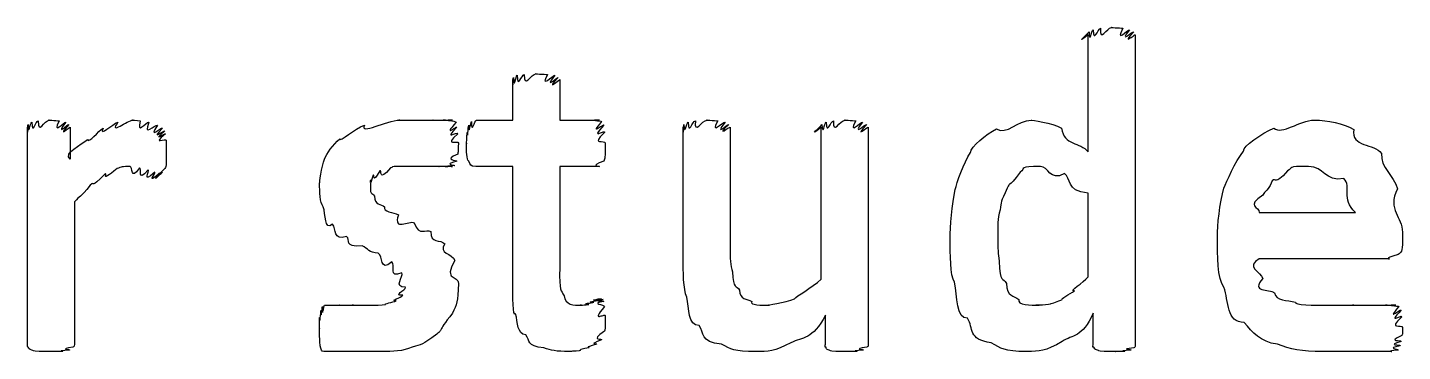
# Model space of a CAD drawing. Header units: millimetres. Extents: x 0 to 216, y 0 to 279.
# Drawn here: x 182.87 to 193.35, y 19.75 to 22.22 of the extents above; entities that cross this region are included whole.
import ezdxf

# ---------------------------------------------------------------- set-up
doc = ezdxf.new("R2010")
doc.units = ezdxf.units.MM
doc.layers.get('0').update_dxf_attribs({"linetype": 'CONTINUOUS'})

msp = doc.modelspace()

# ---------------------------------------------------------------- linework, layer by layer
at = {"color": 0}
for p, q in [((190.956, 21.2728), (190.956, 22.1657)), ((191.315, 22.1657), (191.315, 19.8065)), ((186.567, 21.5153), (186.567, 21.824)), ((186.925, 21.824), (186.925, 21.5153)), ((186.291, 21.5153), (186.567, 21.5153)), ((186.925, 21.5153), (187.229, 21.5153)), ((182.866, 19.8065), (182.866, 21.4602)), ((183.191, 21.4602), (183.191, 21.2176)), ((187.867, 20.4735), (187.867, 21.4602)), ((188.225, 21.4602), (188.225, 20.5727)), ((188.92, 20.3026), (188.92, 21.4602)), ((189.278, 21.4602), (189.278, 19.8065)), ((183.924, 21.2783), (183.924, 21.2783)), ((186.567, 21.1625), (186.286, 21.1625)), ((186.567, 20.2696), (186.567, 21.1625)), ((187.229, 21.1625), (186.925, 21.1625)), ((186.925, 21.1625), (186.925, 20.3908)), ((183.224, 20.8925), (183.224, 19.8065)), ((190.956, 20.3192), (190.956, 20.9586)), ((192.261, 20.8098), (192.994, 20.8098)), ((193.353, 20.6609), (193.353, 20.6003)), ((193.248, 20.457), (192.261, 20.457)), ((186.152, 20.2696), (186.152, 20.2696)), ((190.995, 19.8121), (190.995, 20.0436)), ((187.273, 20.0215), (187.273, 20.0215)), ((188.952, 19.8065), (188.952, 20.027))]:
    msp.add_line(p, q, dxfattribs=at)
for points in [[(190.956, 22.1657), (190.84, 22.0734), (190.958, 22.1795), (190.962, 22.1878)], [(190.962, 22.1878), (190.968, 22.0886), (190.979, 22.2002), (190.995, 22.2043)], [(190.995, 22.2043), (190.997, 22.0955), (191.028, 22.2112), (191.05, 22.2154)], [(191.05, 22.2154), (191.042, 22.1023), (191.099, 22.2209), (191.133, 22.2209)], [(191.133, 22.2209), (191.112, 22.2209), (191.198, 22.2181), (191.221, 22.2154)], [(191.221, 22.2154), (191.156, 22.0955), (191.259, 22.2071), (191.27, 22.2043)], [(191.27, 22.2043), (191.182, 22.0886), (191.295, 22.1947), (191.303, 22.1878)], [(191.303, 22.1878), (191.196, 22.0734), (191.315, 22.1726), (191.315, 22.1657)], [(186.567, 21.824), (186.567, 21.7248), (186.568, 21.8323), (186.573, 21.8405)], [(186.573, 21.8405), (186.578, 21.7386), (186.589, 21.8529), (186.6, 21.8571)], [(186.6, 21.8571), (186.603, 21.7468), (186.633, 21.8626), (186.655, 21.8626)], [(186.655, 21.8626), (186.651, 21.7496), (186.71, 21.8681), (186.744, 21.8681)], [(186.744, 21.8681), (186.721, 21.8681), (186.81, 21.8653), (186.832, 21.8626)], [(186.832, 21.8626), (186.768, 21.7468), (186.876, 21.8598), (186.887, 21.8571)], [(186.887, 21.8571), (186.794, 21.7386), (186.91, 21.8474), (186.914, 21.8405)], [(186.914, 21.8405), (186.805, 21.7248), (186.925, 21.8267), (186.925, 21.824)], [(182.871, 21.4822), (182.873, 21.383), (182.884, 21.4946), (182.899, 21.4988)], [(182.899, 21.4988), (182.902, 21.394), (182.929, 21.5098), (182.948, 21.5098)], [(182.948, 21.5098), (182.943, 21.3968), (182.998, 21.5153), (183.031, 21.5153)], [(183.031, 21.5153), (183.005, 21.5153), (183.086, 21.5126), (183.108, 21.5098)], [(183.108, 21.5098), (183.049, 21.394), (183.147, 21.5057), (183.158, 21.4988)], [(183.158, 21.4988), (183.071, 21.383), (183.176, 21.4891), (183.18, 21.4822)], [(183.444, 21.4547), (183.406, 21.3789), (183.517, 21.4905), (183.555, 21.4988)], [(183.555, 21.4988), (183.483, 21.3968), (183.633, 21.5153), (183.671, 21.5153)], [(183.671, 21.5153), (183.651, 21.5153), (183.703, 21.5126), (183.726, 21.5098)], [(183.726, 21.5098), (183.695, 21.394), (183.77, 21.5057), (183.792, 21.4988)], [(183.792, 21.4988), (183.744, 21.3789), (183.838, 21.4836), (183.858, 21.4767)], [(185.436, 21.4767), (185.398, 21.3968), (185.602, 21.5153), (185.706, 21.5153)], [(185.706, 21.5153), (185.663, 21.5153), (185.794, 21.5153), (185.838, 21.5153)], [(185.838, 21.5153), (185.868, 21.5153), (185.922, 21.5153), (185.959, 21.5153)], [(185.959, 21.5153), (185.943, 21.5153), (186.027, 21.5153), (186.053, 21.5153)], [(186.053, 21.5153), (185.994, 21.5153), (186.097, 21.5153), (186.108, 21.5153)], [(186.108, 21.5153), (186.02, 21.5153), (186.132, 21.5098), (186.136, 21.4988)], [(186.136, 21.4988), (186.027, 21.3747), (186.141, 21.474), (186.141, 21.4602)], [(186.231, 21.4767), (186.232, 21.3858), (186.245, 21.5001), (186.253, 21.5043)], [(186.253, 21.5043), (186.25, 21.3968), (186.276, 21.5153), (186.291, 21.5153)], [(187.229, 21.5153), (187.132, 21.5153), (187.241, 21.5112), (187.245, 21.5043)], [(187.245, 21.5043), (187.143, 21.3858), (187.258, 21.4905), (187.262, 21.4767)], [(187.872, 21.4822), (187.877, 21.383), (187.89, 21.4946), (187.905, 21.4988)], [(187.905, 21.4988), (187.906, 21.394), (187.938, 21.5098), (187.96, 21.5098)], [(187.96, 21.5098), (187.95, 21.3968), (188.011, 21.5153), (188.049, 21.5153)], [(188.049, 21.5153), (188.021, 21.5153), (188.109, 21.5126), (188.131, 21.5098)], [(188.131, 21.5098), (188.065, 21.394), (188.171, 21.5057), (188.186, 21.4988)], [(188.186, 21.4988), (188.094, 21.383), (188.21, 21.4891), (188.214, 21.4822)], [(188.925, 21.4822), (188.932, 21.383), (188.943, 21.4946), (188.958, 21.4988)], [(188.958, 21.4988), (188.961, 21.394), (188.991, 21.5098), (189.013, 21.5098)], [(189.013, 21.5098), (189.005, 21.3968), (189.064, 21.5153), (189.101, 21.5153)], [(189.101, 21.5153), (189.075, 21.5153), (189.162, 21.5126), (189.184, 21.5098)], [(189.184, 21.5098), (189.119, 21.394), (189.223, 21.5057), (189.234, 21.4988)], [(189.234, 21.4988), (189.145, 21.383), (189.258, 21.4891), (189.267, 21.4822)], [(190.256, 21.4492), (190.333, 21.3968), (190.421, 21.5153), (190.521, 21.5153)], [(190.521, 21.5153), (190.517, 21.5153), (190.682, 21.4946), (190.752, 21.4547)], [(192.371, 21.4547), (192.437, 21.3968), (192.566, 21.5153), (192.68, 21.5153)], [(192.68, 21.5153), (192.786, 21.5153), (192.898, 21.4905), (192.983, 21.4437)], [(182.866, 21.4602), (182.866, 21.3679), (182.867, 21.474), (182.871, 21.4822)], [(183.18, 21.4822), (183.082, 21.3679), (183.191, 21.4671), (183.191, 21.4602)], [(183.323, 21.3665), (183.332, 21.3348), (183.407, 21.4326), (183.444, 21.4547)], [(183.858, 21.4767), (183.781, 21.3637), (183.888, 21.4616), (183.896, 21.4547)], [(183.896, 21.4547), (183.794, 21.3499), (183.909, 21.4395), (183.913, 21.4326)], [(183.913, 21.4326), (183.803, 21.3389), (183.919, 21.4216), (183.919, 21.4106)], [(183.919, 21.4106), (183.805, 21.3169), (183.924, 21.383), (183.924, 21.361)], [(185.248, 21.372), (185.248, 21.3458), (185.361, 21.4505), (185.436, 21.4767)], [(186.141, 21.4602), (186.031, 21.3499), (186.147, 21.4326), (186.147, 21.4106)], [(186.147, 21.4106), (186.034, 21.3086), (186.152, 21.3679), (186.152, 21.3389)], [(186.214, 21.3389), (186.214, 21.3128), (186.216, 21.3996), (186.22, 21.4216)], [(186.22, 21.4216), (186.221, 21.3568), (186.227, 21.4616), (186.231, 21.4767)], [(187.262, 21.4767), (187.151, 21.3568), (187.267, 21.4437), (187.267, 21.4216)], [(187.267, 21.4216), (187.154, 21.3128), (187.273, 21.372), (187.273, 21.3389)], [(187.867, 21.4602), (187.867, 21.3679), (187.868, 21.474), (187.872, 21.4822)], [(188.214, 21.4822), (188.105, 21.372), (188.225, 21.4712), (188.225, 21.4602)], [(188.92, 21.4602), (188.803, 21.3679), (188.921, 21.474), (188.925, 21.4822)], [(189.267, 21.4822), (189.159, 21.3679), (189.278, 21.4671), (189.278, 21.4602)], [(190.058, 21.2673), (190.06, 21.3128), (190.179, 21.4078), (190.256, 21.4492)], [(190.752, 21.4547), (190.774, 21.3169), (190.89, 21.3527), (190.956, 21.2728)], [(192.14, 21.2783), (192.136, 21.3169), (192.279, 21.4133), (192.371, 21.4547)], [(192.983, 21.4437), (192.956, 21.3058), (193.138, 21.3389), (193.193, 21.2617)], [(183.191, 21.2176), (183.13, 21.2617), (183.282, 21.3293), (183.323, 21.3665)], [(183.924, 21.361), (183.924, 21.2755), (183.924, 21.3141), (183.924, 21.2783)], [(185.132, 21.2176), (185.145, 21.2576), (185.196, 21.3279), (185.248, 21.372)], [(186.152, 21.3389), (186.152, 21.2507), (186.15, 21.281), (186.147, 21.2562)], [(186.231, 21.2011), (186.214, 21.2176), (186.214, 21.2755), (186.214, 21.3389)], [(187.273, 21.3389), (187.273, 21.2176), (187.269, 21.2301), (187.262, 21.2011)], [(183.924, 21.1956), (183.924, 21.1625), (183.92, 21.157), (183.913, 21.146)], [(183.924, 21.2783), (183.924, 21.2066), (183.924, 21.2176), (183.924, 21.1956)], [(185.094, 21.0358), (185.094, 21.0261), (185.106, 21.1625), (185.132, 21.2176)], [(186.141, 21.2011), (186.023, 21.1735), (186.132, 21.1749), (186.125, 21.168)], [(186.147, 21.2562), (186.031, 21.2025), (186.144, 21.2149), (186.141, 21.2011)], [(186.286, 21.1625), (186.239, 21.1625), (186.245, 21.1749), (186.231, 21.2011)], [(187.262, 21.2011), (187.14, 21.1625), (187.242, 21.1625), (187.229, 21.1625)], [(189.942, 20.9862), (189.954, 21.0371), (190.005, 21.1901), (190.058, 21.2673)], [(191.991, 20.9972), (192.01, 21.044), (192.077, 21.2011), (192.14, 21.2783)], [(193.193, 21.2617), (193.183, 21.1515), (193.288, 21.0936), (193.314, 20.9917)], [(183.455, 21.1019), (183.342, 20.9862), (183.385, 21.055), (183.345, 21.0192)], [(183.549, 21.146), (183.408, 21.0261), (183.489, 21.1239), (183.455, 21.1019)], [(183.648, 21.1625), (183.589, 21.1625), (183.582, 21.157), (183.549, 21.146)], [(183.72, 21.1515), (183.648, 21.044), (183.673, 21.1625), (183.648, 21.1625)], [(183.786, 21.135), (183.695, 21.033), (183.745, 21.1474), (183.72, 21.1515)], [(183.836, 21.1184), (183.732, 21.022), (183.804, 21.1308), (183.786, 21.135)], [(183.874, 21.1129), (183.761, 21.011), (183.849, 21.1143), (183.836, 21.1184)], [(183.896, 21.1184), (183.783, 21.011), (183.885, 21.1129), (183.874, 21.1129)], [(183.913, 21.146), (183.794, 21.022), (183.903, 21.1253), (183.896, 21.1184)], [(185.502, 21.0964), (185.471, 20.9889), (185.485, 21.0716), (185.485, 21.0578)], [(185.552, 21.1294), (185.494, 21.0151), (185.513, 21.1102), (185.502, 21.0964)], [(185.634, 21.1515), (185.538, 21.033), (185.573, 21.1405), (185.552, 21.1294)], [(185.756, 21.1625), (185.608, 21.1625), (185.67, 21.1584), (185.634, 21.1515)], [(185.893, 21.1625), (185.821, 21.1625), (185.806, 21.1625), (185.756, 21.1625)], [(185.998, 21.1625), (185.902, 21.1625), (185.933, 21.1625), (185.893, 21.1625)], [(186.069, 21.1625), (185.961, 21.1625), (186.027, 21.1625), (185.998, 21.1625)], [(186.108, 21.1625), (185.998, 21.1625), (186.087, 21.1625), (186.069, 21.1625)], [(186.125, 21.168), (186.012, 21.1625), (186.115, 21.1625), (186.108, 21.1625)], [(190.438, 21.1184), (190.336, 20.9862), (190.363, 21.0482), (190.339, 20.9972)], [(190.592, 21.1625), (190.421, 21.1625), (190.482, 21.1474), (190.438, 21.1184)], [(190.774, 21.1074), (190.66, 21.044), (190.655, 21.1625), (190.592, 21.1625)], [(190.956, 20.9586), (190.777, 20.9751), (190.832, 21.0743), (190.774, 21.1074)], [(192.476, 21.1294), (192.371, 21.0041), (192.393, 21.0854), (192.36, 21.0523)], [(192.636, 21.1625), (192.462, 21.1625), (192.523, 21.1515), (192.476, 21.1294)], [(192.906, 21.0688), (192.76, 21.044), (192.757, 21.1625), (192.636, 21.1625)], [(183.345, 21.0192), (183.265, 20.9159), (183.268, 20.9434), (183.224, 20.8925)], [(185.122, 20.8539), (185.094, 20.8897), (185.094, 20.9655), (185.094, 21.0358)], [(185.485, 21.0578), (185.471, 20.9269), (185.494, 20.9696), (185.513, 20.9365)], [(189.903, 20.6113), (189.903, 20.6995), (189.916, 20.8759), (189.942, 20.9862)], [(190.339, 20.9972), (190.285, 20.8869), (190.295, 20.8938), (190.284, 20.8318)], [(191.941, 20.6279), (191.941, 20.7064), (191.958, 20.8869), (191.991, 20.9972)], [(192.36, 21.0523), (192.308, 20.9421), (192.307, 20.9862), (192.289, 20.9421)], [(192.994, 20.8098), (192.881, 20.92), (192.968, 21.0054), (192.906, 21.0688)], [(193.314, 20.9917), (193.234, 20.8277), (193.353, 20.778), (193.353, 20.6609)], [(185.513, 20.9365), (185.513, 20.8649), (185.56, 20.8787), (185.59, 20.8539)], [(192.289, 20.9421), (192.154, 20.8566), (192.261, 20.8566), (192.261, 20.8098)], [(185.193, 20.7216), (185.13, 20.6692), (185.14, 20.8015), (185.122, 20.8539)], [(185.59, 20.8539), (185.575, 20.8166), (185.657, 20.8111), (185.695, 20.7932)], [(185.695, 20.7932), (185.652, 20.6623), (185.775, 20.7546), (185.816, 20.7326)], [(190.284, 20.8318), (190.263, 20.7615), (190.267, 20.7064), (190.267, 20.6444)], [(185.298, 20.6279), (185.193, 20.5962), (185.226, 20.6843), (185.193, 20.7216)], [(185.816, 20.7326), (185.855, 20.6223), (185.902, 20.6912), (185.943, 20.6664)], [(185.943, 20.6664), (185.935, 20.57), (186.017, 20.6086), (186.048, 20.5727)], [(185.419, 20.5562), (185.27, 20.5452), (185.338, 20.6017), (185.298, 20.6279)], [(185.54, 20.5011), (185.471, 20.5038), (185.463, 20.5369), (185.419, 20.5562)], [(186.048, 20.5727), (185.998, 20.5011), (186.105, 20.497), (186.125, 20.4459)], [(188.225, 20.5727), (188.222, 20.4459), (188.23, 20.4129), (188.242, 20.3577)], [(189.936, 20.2806), (189.903, 20.3274), (189.903, 20.497), (189.903, 20.6113)], [(190.267, 20.6444), (190.263, 20.5121), (190.27, 20.5066), (190.278, 20.4404)], [(191.991, 20.242), (191.941, 20.3054), (191.941, 20.4804), (191.941, 20.6279)], [(193.353, 20.6003), (193.353, 20.5011), (193.342, 20.5121), (193.319, 20.49)], [(185.645, 20.4349), (185.549, 20.3495), (185.581, 20.4818), (185.54, 20.5011)], [(187.894, 20.1648), (187.867, 20.2282), (187.867, 20.3522), (187.867, 20.4735)], [(192.261, 20.457), (192.154, 20.4018), (192.27, 20.3522), (192.289, 20.3081)], [(193.319, 20.49), (193.19, 20.457), (193.272, 20.457), (193.248, 20.457)], [(185.722, 20.3522), (185.612, 20.3026), (185.678, 20.4129), (185.645, 20.4349)], [(185.75, 20.242), (185.648, 20.2392), (185.74, 20.3219), (185.722, 20.3522)], [(186.125, 20.4459), (186.034, 20.2833), (186.152, 20.3385), (186.152, 20.2696)], [(186.925, 20.3908), (186.922, 20.1993), (186.936, 20.2227), (186.958, 20.1759)], [(188.242, 20.3577), (188.248, 20.2213), (188.274, 20.2599), (188.297, 20.22)], [(190.278, 20.4404), (190.281, 20.2654), (190.307, 20.3206), (190.333, 20.2696)], [(185.728, 20.1814), (185.648, 20.1731), (185.75, 20.22), (185.75, 20.242)], [(186.152, 20.2696), (186.152, 20.129), (186.137, 20.1097), (186.108, 20.0436)], [(186.589, 20.0381), (186.567, 20.0077), (186.567, 20.1814), (186.567, 20.2696)], [(188.715, 20.1538), (188.729, 20.1704), (188.845, 20.2365), (188.92, 20.3026)], [(190.036, 20.005), (189.948, 19.9967), (189.958, 20.1731), (189.936, 20.2806)], [(190.333, 20.2696), (190.333, 20.1662), (190.39, 20.1814), (190.427, 20.1483)], [(190.851, 20.2144), (190.803, 20.2062), (190.919, 20.2778), (190.956, 20.3192)], [(192.145, 19.9719), (192.01, 19.9719), (192.027, 20.1345), (191.991, 20.242)], [(192.289, 20.3081), (192.191, 20.1993), (192.336, 20.231), (192.377, 20.1979)], [(185.596, 20.1097), (185.579, 20.1152), (185.656, 20.1263), (185.678, 20.1373)], [(185.678, 20.1373), (185.623, 20.1373), (185.717, 20.1621), (185.728, 20.1814)], [(186.958, 20.1759), (186.971, 20.1042), (187.027, 20.1042), (187.091, 20.1042)], [(187.185, 20.1263), (187.11, 20.1263), (187.209, 20.1386), (187.217, 20.1428)], [(187.217, 20.1428), (187.129, 20.1373), (187.237, 20.1538), (187.245, 20.1538)], [(187.245, 20.1538), (187.14, 20.1373), (187.252, 20.1511), (187.256, 20.1483)], [(187.256, 20.1483), (187.147, 20.1331), (187.262, 20.1428), (187.262, 20.1318)], [(187.988, 19.9499), (187.903, 19.9457), (187.912, 20.0835), (187.894, 20.1648)], [(188.297, 20.22), (188.297, 20.1442), (188.353, 20.1538), (188.39, 20.1318)], [(188.523, 20.1042), (188.487, 20.1042), (188.652, 20.1208), (188.715, 20.1538)], [(190.427, 20.1483), (190.41, 20.1042), (190.518, 20.1042), (190.581, 20.1042)], [(190.669, 20.1152), (190.678, 20.118), (190.728, 20.1331), (190.758, 20.1483)], [(190.758, 20.1483), (190.737, 20.1511), (190.818, 20.1883), (190.851, 20.2144)], [(192.377, 20.1979), (192.389, 20.1373), (192.471, 20.1442), (192.537, 20.1263)], [(185.094, 20.0105), (185.097, 19.9457), (185.101, 20.0504), (185.105, 20.0656)], [(185.105, 20.0656), (185.105, 19.9747), (185.112, 20.089), (185.116, 20.0932)], [(185.116, 20.0932), (185.112, 19.9857), (185.124, 20.1042), (185.132, 20.1042)], [(185.132, 20.1042), (185.13, 20.1042), (185.157, 20.1042), (185.177, 20.1042)], [(185.177, 20.1042), (185.171, 20.1042), (185.222, 20.1042), (185.248, 20.1042)], [(185.248, 20.1042), (185.226, 20.1042), (185.312, 20.1042), (185.353, 20.1042)], [(185.353, 20.1042), (185.306, 20.1042), (185.438, 20.1042), (185.491, 20.1042)], [(185.491, 20.1042), (185.516, 20.1042), (185.565, 20.1056), (185.596, 20.1097)], [(186.108, 20.0436), (185.979, 19.8837), (186.042, 19.9278), (185.987, 19.8837)], [(186.666, 19.8782), (186.6, 19.8796), (186.607, 19.9747), (186.589, 20.0381)], [(187.091, 20.1042), (187.055, 20.1042), (187.131, 20.1056), (187.146, 20.1097)], [(187.146, 20.1097), (187.085, 20.1152), (187.173, 20.1221), (187.185, 20.1263)], [(187.262, 20.1318), (187.151, 20.1152), (187.267, 20.1111), (187.267, 20.0932)], [(187.267, 20.0932), (187.154, 19.9609), (187.273, 20.0504), (187.273, 20.0215)], [(188.39, 20.1318), (188.37, 20.1042), (188.47, 20.1042), (188.523, 20.1042)], [(190.581, 20.1042), (190.501, 20.1042), (190.639, 20.107), (190.669, 20.1152)], [(190.995, 20.0436), (190.906, 19.8534), (190.838, 19.8796), (190.758, 19.8286)], [(192.537, 20.1263), (192.521, 20.1042), (192.683, 20.1042), (192.779, 20.1042)], [(192.779, 20.1042), (192.812, 20.1042), (192.924, 20.1042), (192.983, 20.1042)], [(192.983, 20.1042), (192.93, 20.1042), (193.091, 20.1042), (193.132, 20.1042)], [(193.132, 20.1042), (193.132, 20.1042), (193.211, 20.1042), (193.237, 20.1042)], [(193.237, 20.1042), (193.187, 20.1042), (193.288, 20.1042), (193.303, 20.1042)], [(193.303, 20.1042), (193.212, 20.1042), (193.321, 20.1001), (193.325, 20.0932)], [(193.325, 20.0932), (193.223, 19.9747), (193.337, 20.0794), (193.342, 20.0656)], [(193.342, 20.0656), (193.231, 19.9499), (193.347, 20.0381), (193.347, 20.016)], [(185.094, 19.9278), (185.094, 19.9016), (185.094, 19.9885), (185.094, 20.0105)], [(185.099, 19.7955), (185.094, 19.8134), (185.094, 19.8727), (185.094, 19.9278)], [(187.273, 20.0215), (187.273, 19.8837), (187.27, 19.9347), (187.267, 19.9058)], [(188.159, 19.8065), (187.991, 19.8245), (188.032, 19.8906), (187.988, 19.9499)], [(188.952, 20.027), (188.855, 19.8396), (188.776, 19.8617), (188.688, 19.8176)], [(190.217, 19.8176), (190.038, 19.8424), (190.082, 19.9278), (190.036, 20.005)], [(192.399, 19.8065), (192.264, 19.8245), (192.214, 19.8975), (192.145, 19.9719)], [(193.347, 20.016), (193.234, 19.9058), (193.353, 19.9664), (193.353, 19.9333)], [(193.353, 19.9333), (193.353, 19.8506), (193.35, 19.8906), (193.347, 19.8727)], [(185.987, 19.8837), (185.873, 19.7955), (185.873, 19.8065), (185.8, 19.7845)], [(186.804, 19.779), (186.669, 19.7914), (186.702, 19.8341), (186.666, 19.8782)], [(187.245, 19.8396), (187.129, 19.7983), (187.224, 19.8176), (187.206, 19.8065)], [(187.267, 19.9058), (187.147, 19.8245), (187.256, 19.8534), (187.245, 19.8396)], [(190.758, 19.8286), (190.627, 19.7514), (190.587, 19.7514), (190.488, 19.7514)], [(193.342, 19.8286), (193.227, 19.7914), (193.339, 19.8065), (193.336, 19.7955)], [(193.347, 19.8727), (193.231, 19.8176), (193.344, 19.8424), (193.342, 19.8286)], [(182.871, 19.7845), (182.866, 19.7804), (182.866, 19.7983), (182.866, 19.8065)], [(182.899, 19.7624), (182.877, 19.7652), (182.878, 19.7762), (182.871, 19.7845)], [(182.954, 19.7514), (182.902, 19.7542), (182.912, 19.7583), (182.899, 19.7624)], [(183.042, 19.7514), (182.95, 19.7514), (182.979, 19.7514), (182.954, 19.7514)], [(183.13, 19.7514), (183.02, 19.7514), (183.078, 19.7514), (183.042, 19.7514)], [(183.186, 19.7624), (183.067, 19.7542), (183.155, 19.7542), (183.13, 19.7514)], [(183.213, 19.7845), (183.093, 19.7652), (183.199, 19.7693), (183.186, 19.7624)], [(183.224, 19.8065), (183.221, 19.7804), (183.22, 19.7914), (183.213, 19.7845)], [(185.127, 19.7514), (185.105, 19.7514), (185.106, 19.7652), (185.099, 19.7955)], [(185.188, 19.7514), (185.13, 19.7514), (185.141, 19.7514), (185.127, 19.7514)], [(185.281, 19.7514), (185.182, 19.7514), (185.213, 19.7514), (185.188, 19.7514)], [(185.414, 19.7514), (185.259, 19.7514), (185.321, 19.7514), (185.281, 19.7514)], [(185.568, 19.7514), (185.471, 19.7514), (185.461, 19.7514), (185.414, 19.7514)], [(185.8, 19.7845), (185.729, 19.7514), (185.652, 19.7514), (185.568, 19.7514)], [(186.997, 19.7514), (186.898, 19.7514), (186.859, 19.7597), (186.804, 19.779)], [(187.074, 19.7569), (186.997, 19.7514), (187.022, 19.7514), (186.997, 19.7514)], [(187.146, 19.779), (187.048, 19.7624), (187.099, 19.7638), (187.074, 19.7569)], [(187.206, 19.8065), (187.092, 19.7762), (187.168, 19.7859), (187.146, 19.779)], [(188.423, 19.7514), (188.252, 19.7514), (188.232, 19.7693), (188.159, 19.8065)], [(188.688, 19.8176), (188.564, 19.7514), (188.514, 19.7514), (188.423, 19.7514)], [(188.958, 19.7845), (188.943, 19.7804), (188.952, 19.7983), (188.952, 19.8065)], [(188.98, 19.7624), (188.95, 19.7652), (188.961, 19.7762), (188.958, 19.7845)], [(189.03, 19.7514), (188.976, 19.7542), (188.994, 19.7583), (188.98, 19.7624)], [(189.112, 19.7514), (189.016, 19.7514), (189.052, 19.7514), (189.03, 19.7514)], [(189.189, 19.7514), (189.082, 19.7514), (189.145, 19.7514), (189.112, 19.7514)], [(189.239, 19.7624), (189.123, 19.7542), (189.212, 19.7542), (189.189, 19.7514)], [(189.267, 19.7845), (189.148, 19.7652), (189.253, 19.7693), (189.239, 19.7624)], [(189.278, 19.8065), (189.278, 19.7804), (189.273, 19.7914), (189.267, 19.7845)], [(190.488, 19.7514), (190.307, 19.7514), (190.295, 19.7735), (190.217, 19.8176)], [(191, 19.7845), (190.984, 19.7804), (190.995, 19.801), (190.995, 19.8121)], [(191.028, 19.7624), (190.995, 19.7652), (191.007, 19.7762), (191, 19.7845)], [(191.078, 19.7514), (191.02, 19.7542), (191.042, 19.7583), (191.028, 19.7624)], [(191.16, 19.7514), (191.061, 19.7514), (191.099, 19.7514), (191.078, 19.7514)], [(191.232, 19.7514), (191.119, 19.7514), (191.185, 19.7514), (191.16, 19.7514)], [(191.281, 19.7624), (191.163, 19.7542), (191.254, 19.7542), (191.232, 19.7514)], [(191.303, 19.779), (191.185, 19.7652), (191.292, 19.7693), (191.281, 19.7624)], [(191.315, 19.8065), (191.315, 19.7762), (191.31, 19.7859), (191.303, 19.779)], [(192.746, 19.7514), (192.581, 19.7514), (192.498, 19.7693), (192.399, 19.8065)], [(192.961, 19.7514), (192.79, 19.7514), (192.823, 19.7514), (192.746, 19.7514)], [(193.138, 19.7514), (193.04, 19.7514), (193.027, 19.7514), (192.961, 19.7514)], [(193.264, 19.7514), (193.143, 19.7514), (193.189, 19.7514), (193.138, 19.7514)], [(193.319, 19.7624), (193.209, 19.7514), (193.298, 19.7514), (193.264, 19.7514)], [(193.336, 19.7955), (193.22, 19.7693), (193.326, 19.7735), (193.319, 19.7624)]]:
    msp.add_open_spline(points, degree=3, dxfattribs=at)

doc.saveas('drawing.dxf')
